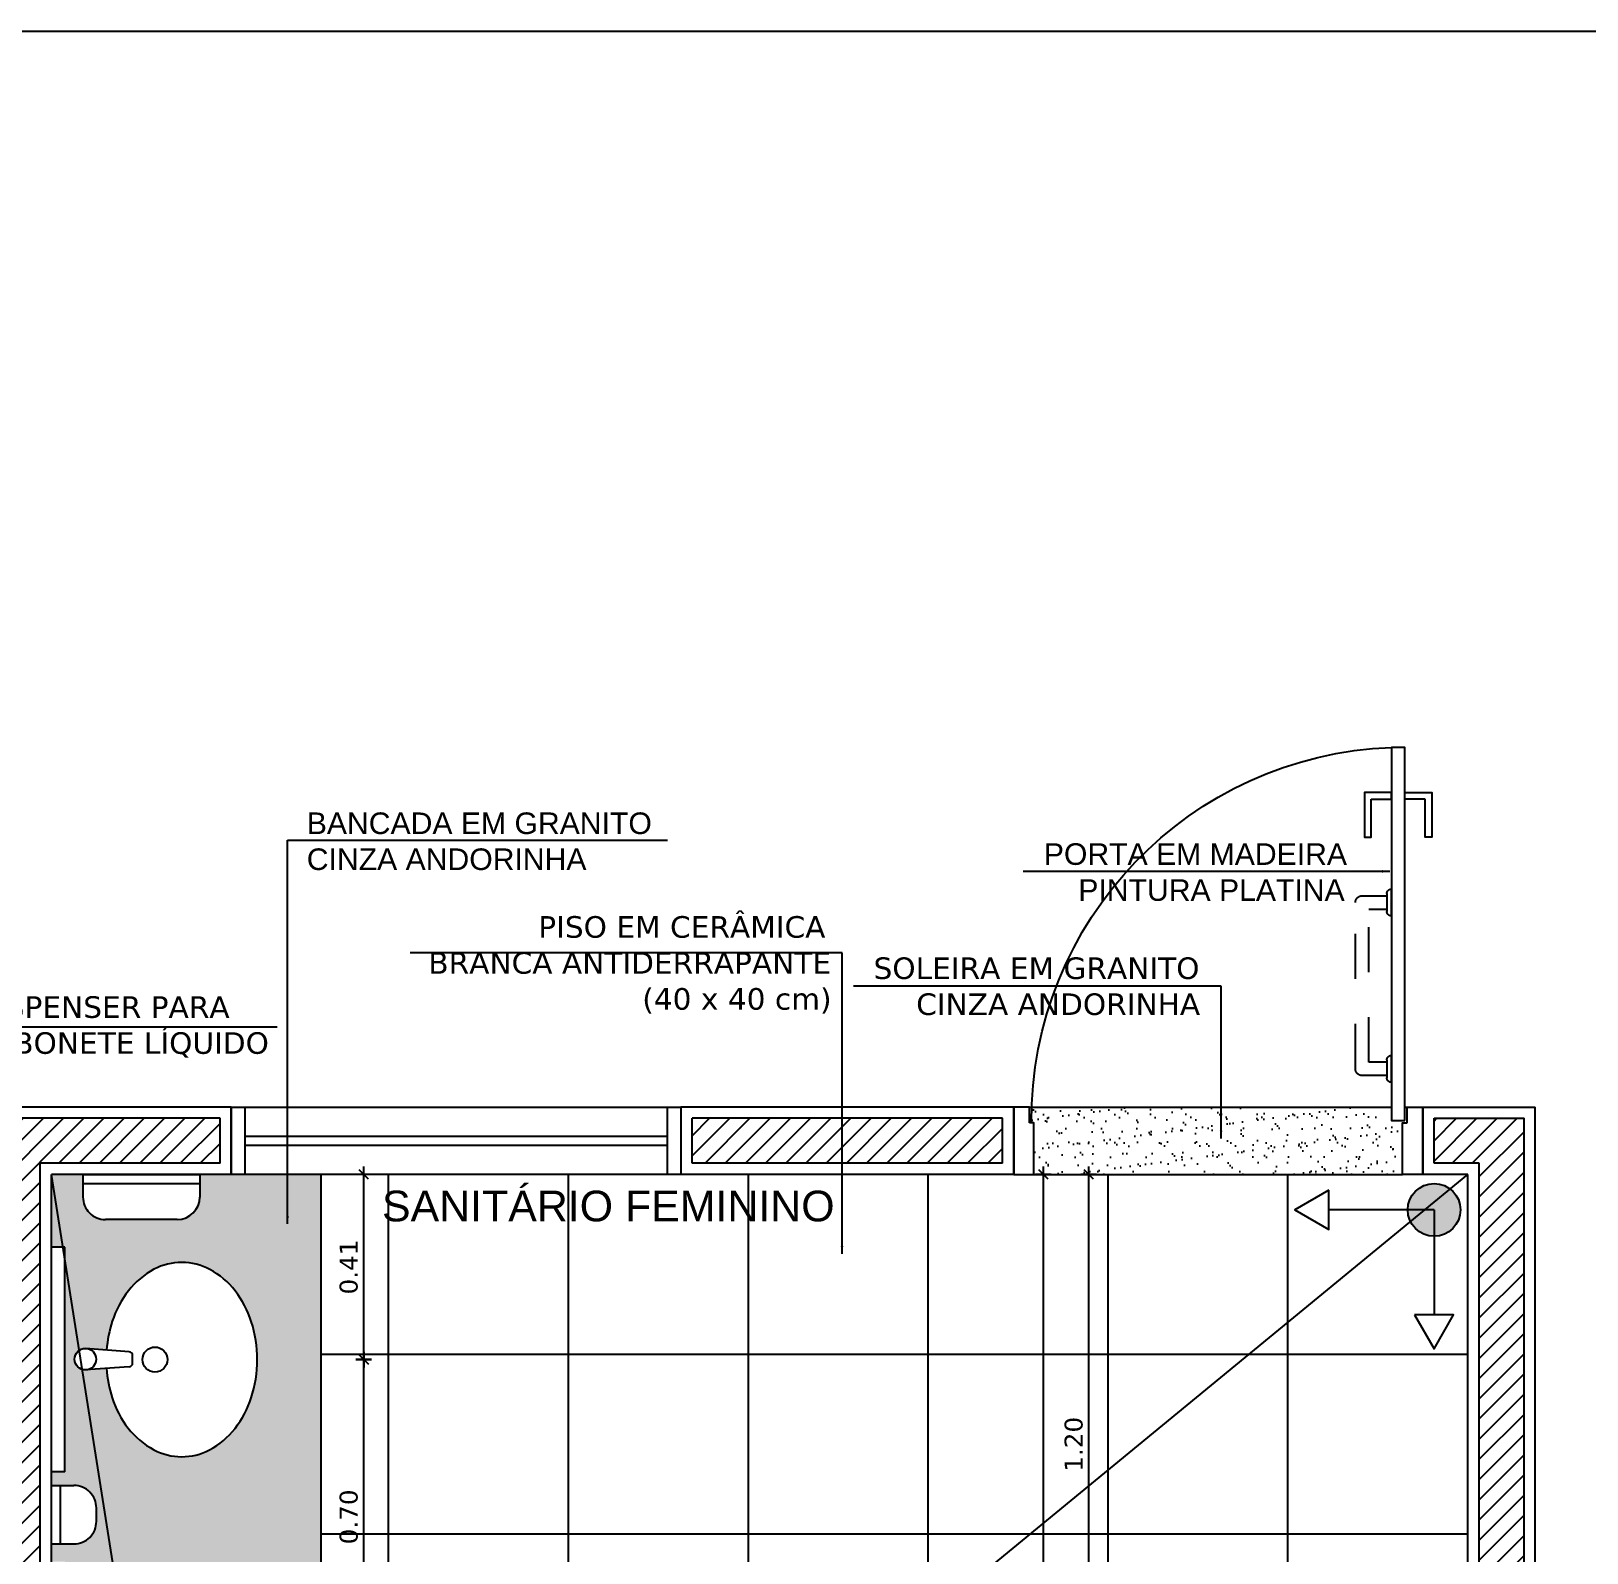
# Model space of a CAD drawing. Extents: x -36 to 357, y 137 to 237.
# Drawn here: x 11.814 to 15.274, y 211.128 to 214.513 of the extents above; entities that cross this region are included whole.
import ezdxf

# ---------------------------------------------------------------- set-up
doc = ezdxf.new("R2010")
doc.units = 0
doc.header["$LTSCALE"] = 0.01
for name, pattern in [('C5', [60, 50, -5, 0, -5]), ('CONTINU', [0]), ('HIDDEN2', [0.1875, 0.125, -0.0625])]:
    doc.linetypes.add(name, pattern=pattern)
doc.layers.get('0').update_dxf_attribs({"linetype": 'CONTINUOUS'})
doc.layers.get('DEFPOINTS').update_dxf_attribs({"linetype": 'CONTINUOUS'})
for name, color, linetype in [('01', 1, 'CONTINUOUS'), ('252', 252, 'CONTINUOUS'), ('A-ALV', 6, 'CONTINUOUS'), ('A-EIXOPAREDE', 7, 'C5'), ('A-HACHURAPARED', 254, 'CONTINUOUS'), ('A-JANEL', 1, 'CONTINUOUS'), ('A-PAREDE', 5, 'CONTINUOUS'), ('A-PORTA', 3, 'CONTINUOUS'), ('AR-ID-PIS', 1, 'CONTINUOUS'), ('AR-PIS', 1, 'CONTINUOUS'), ('ARQ-BNC-VISTA', 1, 'CONTINUOUS'), ('ARQ-CTA-1_025', 1, 'CONTINUOUS'), ('ARQ-EQP-VISTA', 1, 'CONTINUOUS'), ('ARQ-ESQ-VISTA1', 2, 'CONTINUOUS'), ('ARQ-SMB-1_025', 1, 'CONTINUOUS'), ('ARQ-TXT-1_025', 2, 'CONTINUOUS'), ('ARQ-TXT-1_050', 2, 'CONTINUOUS'), ('ARQ_HAT', 8, 'CONTINUOUS')]:
    doc.layers.add(name, color=color, linetype=linetype)
doc.styles.add('ESC-50-A20', font='arial.ttf', dxfattribs={"height": 0.1})
doc.styles.add('FNDE Texto Cota 0025', font='verdana.ttf', dxfattribs={"height": 0.04})
doc.dimstyles.new('FNDE 1-0025', dxfattribs={"dimscale": 5, "dimtxt": 0.04, "dimasz": 0.0035, "dimexe": 0.15, "dimexo": 0.15, "dimgap": 0.0025, "dimtad": 1, "dimzin": 1, "dimdsep": 46, "dimtxsty": 'FNDE Texto Cota 0025', "dimblk": 'tic', "dimcen": 0.015, "dimdle": 0.15, "dimse1": 1, "dimse2": 1, "dimclrd": 251, "dimclre": 251, "dimclrt": 256, "dimaunit": 1, "dimadec": 3, "dimazin": 0, "dimtfac": 1, "dimtix": 1, "dimtmove": 2, "dimatfit": 3, "dimfxl": 0.15, "dimtvp": 1, "dimtolj": 1, "dimtzin": 0, "dimarcsym": 0})
pattern_1 = [(45, (-39.017635, 217.541924), (-0.02245064, 0.02245064), [])]

# ---------------------------------------------------------------- blocks, each defined once
blk = doc.blocks.new('P-LAV1')
at = {"layer": '01', "color": 1}
for p, q in [((-0.0204, -0.1806), (-0.0297, -0.0585)), ((0.021, -0.1806), (0.0303, -0.0585)), ((-0.0104, -0.1898), (0.011, -0.1898))]:
    blk.add_line(p, q, dxfattribs=at)
blk.add_lwpolyline([(-0.0252, -0.1173, 0.059992), (-0.1066, -0.1331, 0.087531), (-0.1914, -0.1779, 0.105501), (-0.2512, -0.2489, 0.123031), (-0.2706, -0.3264, 0.123031), (-0.2512, -0.4039, 0.105501), (-0.1914, -0.4749, 0.087531), (-0.1066, -0.5197, 0.07802), (-0.0004, -0.5364, 0.07802), (0.1058, -0.5197, 0.087531), (0.1907, -0.4749, 0.105501), (0.2505, -0.4039, 0.123031), (0.2698, -0.3264, 0.123031), (0.2505, -0.2489, 0.105501), (0.1907, -0.1779, 0.087531), (0.1058, -0.1331, 0.059024), (0.0258, -0.1174, 0.07802)], format="xyb", dxfattribs=at)
for centre, radius in [((0.0003, -0.0585), 0.03), ((-0.0004, -0.2519), 0.0347)]:
    blk.add_circle(centre, radius, dxfattribs=at)
for centre, start, end in [((-0.0104, -0.1798), 184.3536, 270), ((0.011, -0.1798), 270, 355.6464)]:
    blk.add_arc(centre, 0.01, start, end, dxfattribs=at)
blk = doc.blocks.new('PORTA80X210')
at = {"layer": 'A-PORTA'}
blk.add_line((-0.95, 0.07), (-0.85, 0.07), dxfattribs=at)
at = {"layer": 'A-PORTA', "color": 2}
blk.add_line((0, 0.045), (-0.115, 0.045), dxfattribs=at)
for points in [[(-0.115, 0.875), (-0.15, 0.875), (-0.15, 0.91), (0, 0.91), (0, 0.865), (-0.115, 0.865)], [(-0.12, 0.04), (-0.95, 0.04), (-0.95, 0.07), (-0.12, 0.07)], [(-0.115, 0.035), (-0.15, 0.035), (-0.15, 0), (0, 0), (0, 0.045), (-0.115, 0.045)]]:
    blk.add_lwpolyline(points, close=True, dxfattribs=at)
at = {"layer": 'A-PORTA', "color": 1}
for points in [[(-0.835, 0.115), (-0.835, 0.07), (-0.85, 0.07), (-0.85, 0.13), (-0.75, 0.13), (-0.75, 0.115)], [(-0.835, -0.005), (-0.835, 0.04), (-0.85, 0.04), (-0.85, -0.02), (-0.75, -0.02), (-0.75, -0.005)]]:
    blk.add_lwpolyline(points, close=True, dxfattribs=at)
blk.add_arc((-0.12, 0.04), 0.8305, 89.6551, 177.93, dxfattribs=at)
blk = doc.blocks.new('PM_1')
at = {"layer": 'A-PORTA'}
blk.add_blockref('PORTA80X210', (0, 0), dxfattribs=at)
blk = doc.blocks.new('A$C498A1B00')
at = {"layer": '01', "linetype": 'HIDDEN2', "ltscale": 0.5}
for points in [[(0.08, 0.37, -0.414214), (0.07, 0.38), (0.07, 0.42, -0.414214), (0.08, 0.43), (0.08, 0.37)], [(0.07, 0.415), (0.015, 0.415, 0.414214), (0, 0.4), (0, 0.03, 0.414214), (0.015, 0.015), (0.07, 0.015)], [(0.08, 0, -0.414214), (0.07, 0.01), (0.07, 0.05, -0.414214), (0.08, 0.06), (0.08, 0)]]:
    blk.add_lwpolyline(points, format="xyb", dxfattribs=at)
blk.add_lwpolyline([(0.07, 0.385), (0.03, 0.385), (0.03, 0.045), (0.07, 0.045)], dxfattribs=at)
blk = doc.blocks.new('tic')
at = {"color": 251}
for p, q in [((-1, 0), (1, 0)), ((0, -1), (0, 1))]:
    blk.add_line(p, q, dxfattribs=at)
blk.add_line((-0.6, -0.6), (0.6, 0.6))
blk = doc.blocks.new('ind-pis')
at = {"layer": 'AR-ID-PIS'}
h = blk.add_hatch(color=252, dxfattribs=at)
h.dxf.hatch_style = 1
edge = h.paths.add_edge_path()
edge.add_arc((0, 0), 0.05, 0, 360)
for q in [(-0.2, 0), (0, -0.1995)]:
    blk.add_line((0, 0), q, dxfattribs=at)
for points in [[(-0.2, 0.0371), (-0.2642, 0), (-0.2, -0.0371)], [(-0.0371, -0.1995), (0, -0.2638), (0.0371, -0.1995)]]:
    blk.add_lwpolyline(points, close=True, dxfattribs=at)
blk.add_circle((0, 0), 0.05, dxfattribs=at)
blk = doc.blocks.new('*D366')
at = {"layer": 'ARQ-CTA-1_025', "color": 251, "lineweight": -2}
blk.add_line((14.1664, 210.7874), (14.1664, 211.9524), dxfattribs=at)
at = {"layer": 'DEFPOINTS', "color": 0}
for p in [(14.1664, 211.9699), (14.2911, 211.9699), (14.2911, 210.7699)]:
    blk.add_point(p, dxfattribs=at)
at = {"layer": 'ARQ-CTA-1_025', "color": 251, "lineweight": -2, "xscale": 0.0175, "yscale": 0.0175, "zscale": 0.0175}
for p, rotation in [((14.1664, 211.9699), 90), ((14.1664, 210.7699), 270)]:
    blk.add_blockref('tic', p, dxfattribs=dict(at, rotation=rotation))
at = {"layer": 'ARQ-CTA-1_025', "insert": (14.1331, 211.3699), "char_height": 0.04, "attachment_point": 5, "rotation": 90, "style": 'FNDE Texto Cota 0025'}
blk.add_mtext('\\A1;1.20', dxfattribs=at)
blk = doc.blocks.new('*D367')
at = {"layer": 'ARQ-CTA-1_025', "color": 251, "lineweight": -2}
blk.add_line((14.0656, 207.5374), (14.0656, 211.9524), dxfattribs=at)
at = {"layer": 'DEFPOINTS', "color": 0}
for p in [(14.0656, 211.9699), (14.2095, 211.9699), (14.2095, 207.5199)]:
    blk.add_point(p, dxfattribs=at)
at = {"layer": 'ARQ-CTA-1_025', "color": 251, "lineweight": -2, "xscale": 0.0175, "yscale": 0.0175, "zscale": 0.0175}
for p, rotation in [((14.0656, 211.9699), 90), ((14.0656, 207.5199), 270)]:
    blk.add_blockref('tic', p, dxfattribs=dict(at, rotation=rotation))
at = {"layer": 'ARQ-CTA-1_025', "insert": (14.0327, 209.7449), "char_height": 0.04, "attachment_point": 5, "rotation": 90, "style": 'FNDE Texto Cota 0025'}
blk.add_mtext('\\A1;4.45', dxfattribs=at)
blk = doc.blocks.new('*D374')
at = {"layer": 'ARQ-CTA-1_025', "color": 251, "lineweight": -2}
blk.add_line((12.5541, 210.8759), (12.5541, 211.5409), dxfattribs=at)
at = {"layer": 'DEFPOINTS', "color": 0}
for p in [(12.4903, 211.5584), (12.5541, 211.5584), (12.4903, 210.8584)]:
    blk.add_point(p, dxfattribs=at)
at = {"layer": 'ARQ-CTA-1_025', "color": 251, "lineweight": -2, "xscale": 0.0175, "yscale": 0.0175, "zscale": 0.0175}
for p, rotation in [((12.5541, 211.5584), 90), ((12.5541, 210.8584), 270)]:
    blk.add_blockref('tic', p, dxfattribs=dict(at, rotation=rotation))
at = {"layer": 'ARQ-CTA-1_025', "insert": (12.5208, 211.2084), "char_height": 0.04, "attachment_point": 5, "rotation": 90, "style": 'FNDE Texto Cota 0025'}
blk.add_mtext('\\A1;0.70', dxfattribs=at)
blk = doc.blocks.new('*D375')
at = {"layer": 'ARQ-CTA-1_025', "color": 251, "lineweight": -2}
blk.add_line((12.5541, 211.5759), (12.5541, 211.9524), dxfattribs=at)
at = {"layer": 'DEFPOINTS', "color": 0}
for p in [(12.2602, 211.9699), (12.5541, 211.9699), (12.4903, 211.5584)]:
    blk.add_point(p, dxfattribs=at)
at = {"layer": 'ARQ-CTA-1_025', "color": 251, "lineweight": -2, "xscale": 0.0175, "yscale": 0.0175, "zscale": 0.0175}
for p, rotation in [((12.5541, 211.9699), 90), ((12.5541, 211.5584), 270)]:
    blk.add_blockref('tic', p, dxfattribs=dict(at, rotation=rotation))
at = {"layer": 'ARQ-CTA-1_025', "insert": (12.5208, 211.7642), "char_height": 0.04, "attachment_point": 5, "rotation": 90, "style": 'FNDE Texto Cota 0025'}
blk.add_mtext('\\A1;0.41', dxfattribs=at)
blk = doc.blocks.new('A$C7E2A7DB0')
at = {"color": 1, "linetype": 'CONTINU'}
for p, q in [((0, 0.1), (0.13, 0.1)), ((0, 0.1), (0, 0.05)), ((0.13, 0.1), (0.13, 0.05))]:
    blk.add_line(p, q, dxfattribs=at)
for centre, start, end in [((0.05, 0.05), 180, 270.042), ((0.08, 0.05), 269.958, 0)]:
    blk.add_arc(centre, 0.05, start, end, dxfattribs=at)
at = {"layer": '01', "ltscale": 10}
blk.add_line((0.05, 0), (0.08, 0), dxfattribs=at)
at = {"layer": 'ARQ_HAT'}
blk.add_line((0, 0.08), (0.13, 0.08), dxfattribs=at)
blk = doc.blocks.new('A$C7D9E6F90')
at = {"color": 1, "linetype": 'CONTINU'}
for p, q in [((0, 0.1), (0.26, 0.1)), ((0, 0.1), (0, 0.05)), ((0.26, 0.1), (0.26, 0.05)), ((0.21, 0), (0.05, 0))]:
    blk.add_line(p, q, dxfattribs=at)
for centre, start, end in [((0.05, 0.05), 180, 270.042), ((0.21, 0.05), 270, 0)]:
    blk.add_arc(centre, 0.05, start, end, dxfattribs=at)
at = {"layer": 'ARQ_HAT'}
blk.add_line((0, 0.08), (0.26, 0.08), dxfattribs=at)

msp = doc.modelspace()

# ---------------------------------------------------------------- hatches: boundary and pattern name
at = {"layer": '01'}
h = msp.add_hatch(dxfattribs=at)
h.set_pattern_fill('ANSI31', color=251, scale=0.01)
h.set_pattern_definition(pattern_1)
h.paths.add_polyline_path([(11.7345, 211.9949), (11.7345, 207.4949), (11.3345, 207.4949), (11.3345, 207.3949), (12.2345, 207.3949), (12.2345, 207.4949), (11.8345, 207.4949), (11.8345, 211.9949), (12.2345, 211.9949), (12.2345, 212.0949), (11.3345, 212.0949), (11.3345, 211.9949)])
h = msp.add_hatch(dxfattribs=at)
h.set_pattern_fill('ANSI31', color=251, scale=0.01)
h.set_pattern_definition(pattern_1)
h.paths.add_polyline_path([(15.1345, 207.3949), (15.1345, 212.0949), (14.9345, 212.0949), (14.9345, 211.9949), (15.0345, 211.9949), (15.0345, 207.4949), (13.2845, 207.4949), (13.2845, 207.3949)])
h = msp.add_hatch(dxfattribs=at)
h.set_pattern_fill('ANSI31', color=251, scale=0.01)
h.set_pattern_definition(pattern_1)
h.paths.add_polyline_path([(13.9745, 211.9949), (13.9745, 212.0949), (13.2845, 212.0949), (13.2845, 211.9949)])
h = msp.add_hatch(dxfattribs=at)
h.set_pattern_fill('AR-SAND', color=251, scale=0.001, angle=180)
h.set_pattern_definition([(217.5, (-9.734647, 4.811986), (0.001600031, -0.048941324), [0, -0.038608, 0, -0.04318, 0, -0.041275]), (187.5, (-9.73465, 4.811986), (-0.044952328, -0.07168251), [0, -0.020828, 0, -0.034798, 0, -0.013335]), (147.5, (-9.703405, 4.811986), (-0.079099237, -0.0001437185), [0, -0.0127, 0, -0.04572, 0, -0.05969]), (137.5, (-9.703405, 4.811986), (-0.076355645, -0.022292932), [0, -0.00635, 0, -0.029972, 0, -0.03429])])
h.paths.add_polyline_path([(12.4595, 211.9699), (12.1895, 211.9699), (12.1895, 211.9199, -0.414214), (12.1395, 211.8699), (11.9795, 211.8699, -0.414214), (11.9295, 211.9199), (11.9295, 211.9699), (11.8595, 211.9699), (11.8595, 211.8085), (11.8895, 211.8085), (11.8895, 211.3085), (11.8595, 211.3085), (11.8595, 211.2783), (11.9095, 211.2783, -0.414214), (11.9595, 211.2283), (11.9595, 211.1983, -0.414213), (11.9095, 211.1483), (11.8595, 211.1483), (11.8595, 211.1085), (11.8895, 211.1085), (11.8895, 210.6085), (11.8595, 210.6085), (11.8595, 210.5783), (11.9095, 210.5783, -0.414214), (11.9595, 210.5283), (11.9595, 210.4983, -0.414213), (11.9095, 210.4483), (11.8595, 210.4483), (11.8595, 210.4085), (11.8895, 210.4085), (11.8895, 209.9085), (11.8595, 209.9085), (11.8595, 209.1199), (11.8995, 209.1199), (11.8995, 209.1699, -0.414214), (11.9495, 209.2199), (12.1095, 209.2199, -0.414214), (12.1595, 209.1699), (12.1595, 209.1199), (12.4595, 209.1199)])
h.paths.add_polyline_path([(12.2115, 211.0589, -0.105501), (12.2683, 211.0111, -0.087531), (12.304, 210.9431, -0.07802), (12.3173, 210.8581, -0.07802), (12.3038, 210.7732, -0.087531), (12.2678, 210.7054, -0.105501), (12.211, 210.6576, -0.123031), (12.149, 210.6422, -0.123031), (12.087, 210.6578, -0.105501), (12.0303, 210.7057, -0.087531), (11.9945, 210.7736, -0.059992), (11.982, 210.8387), (11.9385, 210.8355, -0.459047), (11.9109, 210.8592, -0.414611), (11.935, 210.8832), (11.9821, 210.8795, -0.059024), (11.9947, 210.9435, -0.087531), (12.0307, 211.0114, -0.105501), (12.0875, 211.0591, -0.123031), (12.1496, 211.0745, -0.123031)], flags=16)
h.paths.add_polyline_path([(12.149, 211.3422, -0.123031), (12.087, 211.3578, -0.105501), (12.0303, 211.4057, -0.087531), (11.9945, 211.4736, -0.059992), (11.982, 211.5387), (11.9385, 211.5355, -0.459047), (11.9109, 211.5592, -0.414611), (11.935, 211.5832), (11.9821, 211.5795, -0.059024), (11.9947, 211.6435, -0.087531), (12.0307, 211.7114, -0.105501), (12.0875, 211.7591, -0.123031), (12.1496, 211.7745, -0.123031), (12.2115, 211.7589, -0.105501), (12.2683, 211.7111, -0.087531), (12.304, 211.6431, -0.07802), (12.3173, 211.5581, -0.07802), (12.3038, 211.4732, -0.087531), (12.2678, 211.4054, -0.105501), (12.211, 211.3576, -0.123031)], flags=16)
h.paths.add_polyline_path([(12.1174, 210.8584, -1), (12.0618, 210.8584, -1)], flags=0)
h.paths.add_polyline_path([(12.0618, 211.5584, -1), (12.1174, 211.5584, -1)], flags=0)
h.paths.add_polyline_path([(12.2115, 210.3589, -0.105501), (12.2683, 210.3111, -0.087531), (12.304, 210.2431, -0.07802), (12.3173, 210.1581, -0.07802), (12.3038, 210.0732, -0.087531), (12.2678, 210.0054, -0.105501), (12.211, 209.9576, -0.123031), (12.149, 209.9422, -0.123031), (12.087, 209.9578, -0.105501), (12.0303, 210.0057, -0.087531), (11.9945, 210.0736, -0.059992), (11.982, 210.1387), (11.9385, 210.1355, -0.459047), (11.9109, 210.1592, -0.414611), (11.935, 210.1832), (11.9821, 210.1795, -0.059024), (11.9947, 210.2435, -0.087531), (12.0307, 210.3114, -0.105501), (12.0875, 210.3591, -0.123031), (12.1496, 210.3745, -0.123031)], flags=16)
h.paths.add_polyline_path([(12.1174, 210.1584, -1), (12.0618, 210.1584, -1)], flags=0)
h.paths.add_polyline_path([(12.2728, 209.5048, -1), (12.0728, 209.5048, -1)], flags=16)
at = {"layer": 'A-HACHURAPARED'}
h = msp.add_hatch(dxfattribs=at)
h.set_pattern_fill('AR-SAND', color=252, scale=0.001)
h.set_pattern_definition([(37.5, (26.309026, 30.68383), (-0.001600031, 0.048941324), [0, -0.038608, 0, -0.04318, 0, -0.041275]), (7.5, (26.309026, 30.68383), (0.044952328, 0.07168251), [0, -0.020828, 0, -0.034798, 0, -0.013335]), (327.5, (26.277784, 30.68383), (0.079099237, 0.000143718), [0, -0.0127, 0, -0.04572, 0, -0.05969]), (317.5, (26.277784, 30.68383), (0.076355645, 0.022292932), [0, -0.00635, 0, -0.029972, 0, -0.03429])])
h.paths.add_polyline_path([(14.8645, 212.0849), (14.8745, 212.0849), (14.8745, 212.1199), (14.8695, 212.1199), (14.8695, 212.0899), (14.8395, 212.0899), (14.8395, 212.1199), (14.0395, 212.1199, 0.010538), (14.039, 212.0849), (14.0445, 212.0849), (14.0445, 211.9699), (14.8645, 211.9699)])

# ---------------------------------------------------------------- linework, layer by layer
msp.add_lwpolyline([(3.3817, 214.513), (33.039, 214.513), (33.039, 195.3903), (3.3817, 195.3903)], close=True)
at = {"layer": '01', "color": 251}
for p, q in [((12.2345, 212.0949), (11.3345, 212.0949)), ((12.2345, 211.9949), (12.2345, 212.0949)), ((13.9745, 212.0949), (13.2845, 212.0949)), ((13.2845, 211.9949), (13.2845, 212.0949)), ((13.9745, 211.9949), (13.9745, 212.0949)), ((14.9345, 212.0949), (15.1345, 212.0949)), ((14.9345, 211.9949), (14.9345, 212.0949)), ((15.1345, 207.3949), (15.1345, 212.0949)), ((11.8345, 207.4949), (11.8345, 211.9949)), ((12.2345, 211.9949), (11.8345, 211.9949)), ((13.9745, 211.9949), (13.2845, 211.9949)), ((15.0345, 211.9949), (14.9345, 211.9949)), ((15.0345, 207.4949), (15.0345, 211.9949))]:
    msp.add_line(p, q, dxfattribs=at)
at = {"layer": '252', "color": 251}
for p, q in [((12.6095, 209.0499), (12.6095, 211.9699)), ((13.0095, 207.5199), (13.0095, 211.9699)), ((13.4095, 207.5199), (13.4095, 211.9699)), ((13.8095, 210.7699), (13.8095, 211.9699)), ((14.2095, 210.7699), (14.2095, 211.9699)), ((14.6095, 210.7699), (14.6095, 211.9699)), ((15.0095, 211.5699), (12.4595, 211.5699)), ((15.0095, 211.1699), (12.4595, 211.1699))]:
    msp.add_line(p, q, dxfattribs=at)
at = {"layer": 'A-ALV', "color": 253}
for p, q in [((12.2048, 209.7884), (11.8595, 211.9699)), ((12.3534, 209.7884), (15.0095, 211.9699))]:
    msp.add_line(p, q, dxfattribs=at)
at = {"layer": 'A-JANEL'}
msp.add_line((13.2595, 212.1199), (13.2595, 211.9699), dxfattribs=at)
at = {"layer": 'A-PAREDE'}
for p, q in [((12.2595, 212.1199), (11.3095, 212.1199)), ((12.2595, 212.1199), (12.2595, 211.9699)), ((13.9995, 212.1199), (13.2595, 212.1199)), ((13.2595, 212.1199), (13.2595, 211.9699)), ((13.9995, 211.9699), (13.9995, 212.1199)), ((14.9095, 212.1199), (15.1595, 212.1199)), ((14.9095, 211.9699), (14.9095, 212.1199)), ((15.1595, 207.3699), (15.1595, 212.1199)), ((11.8595, 207.5199), (11.8595, 211.9699)), ((12.2595, 211.9699), (11.8595, 211.9699)), ((13.9995, 211.9699), (13.2595, 211.9699)), ((15.0095, 211.9699), (14.9095, 211.9699)), ((15.0095, 211.9699), (14.9095, 211.9699)), ((15.0095, 207.5199), (15.0095, 211.9699))]:
    msp.add_line(p, q, dxfattribs=at)
at = {"layer": 'AR-PIS', "ltscale": 10}
for p, q in [((14.0345, 212.1199), (14.8395, 212.1199)), ((14.8695, 212.1199), (14.8745, 212.1199)), ((14.0445, 211.9699), (14.8645, 211.9699))]:
    msp.add_line(p, q, dxfattribs=at)
at = {"layer": 'ARQ-BNC-VISTA'}
for p, q in [((12.4595, 209.1199), (12.4595, 211.9699)), ((11.8895, 211.8085), (11.8595, 211.8085)), ((11.8895, 211.3085), (11.8895, 211.8085)), ((11.8895, 211.3085), (11.8595, 211.3085))]:
    msp.add_line(p, q, dxfattribs=at)
at = {"layer": 'ARQ-ESQ-VISTA1', "color": 1}
for p, q in [((12.2895, 212.1199), (13.2295, 212.1199)), ((13.2295, 211.9699), (12.2895, 211.9699))]:
    msp.add_line(p, q, dxfattribs=at)
at = {"layer": 'ARQ-ESQ-VISTA1', "color": 2}
for p, q in [((13.2295, 212.0548), (12.2899, 212.0548)), ((13.2295, 212.0348), (12.2899, 212.0348))]:
    msp.add_line(p, q, dxfattribs=at)
for points in [[(12.2895, 211.9699), (12.2595, 211.9699), (12.2595, 212.1199), (12.2895, 212.1199)], [(13.2595, 211.9699), (13.2295, 211.9699), (13.2295, 212.1199), (13.2595, 212.1199)]]:
    msp.add_lwpolyline(points, close=True, dxfattribs=at)

# ---------------------------------------------------------------- block references
at = {"layer": '01', "linetype": 'Continuous', "xscale": -1, "rotation": 180}
msp.add_blockref('A$C498A1B00', (14.7595, 212.6049), dxfattribs=at)
at = {"layer": '01', "ltscale": 10}
msp.add_blockref('A$C7D9E6F90', (11.9295, 211.8699), dxfattribs=at)
at = {"layer": '01', "ltscale": 10, "rotation": 90.00000000000001}
msp.add_blockref('A$C7E2A7DB0', (11.9595, 211.1483), dxfattribs=at)
at = {"layer": 'A-EIXOPAREDE', "color": 3, "linetype": 'Continuous', "xscale": -1, "rotation": 90}
msp.add_blockref('PM_1', (14.9095, 211.9699), dxfattribs=at)
at = {"layer": 'AR-ID-PIS', "xscale": 1.171655079902223, "yscale": 1.171655079902223, "zscale": 1.171655079902223}
msp.add_blockref('ind-pis', (14.9345, 211.8913), dxfattribs=at)
at = {"layer": 'ARQ-EQP-VISTA', "extrusion": (0, 0, -1), "xscale": -0.8000000000000017, "yscale": 0.7999999999999998, "zscale": -0.8000000000000017, "rotation": 270.0777044683329}
msp.add_blockref('P-LAV1', (-11.8882, 211.559), dxfattribs=at)

# ---------------------------------------------------------------- texts
at = {"layer": 'ARQ-TXT-1_025', "char_height": 0.048, "attachment_point": 1, "style": 'ESC-50-A20'}
for s, insert, width in [('BANCADA EM GRANITO CINZA ANDORINHA', (12.4274, 212.7752), 0.873341), ('\\pi0.20584;PORTA EM MADEIRA\\P\\pi0.26396; PINTURA PLATINA', (13.8607, 212.7066), 0.875123)]:
    msp.add_mtext(s, dxfattribs=dict(at, insert=insert, width=width))
for s, width, insert in [('\\pi0.4441;{\\fVerdana|b0|i0|c0|p34;PISO EM CERÂMICA\\P\\pi0.19956;BRANCA ANTIDERRAPANTE\\P\\pi0.67537;(40 x 40 cm)}', 1.14724, (12.4981, 212.5446)), ('\\pi0.15233;{\\fVerdana|b0|i0|c0|p34;SOLEIRA EM GRANITO\\P\\pi0.24714;CINZA ANDORINHA}', 0.894606, (13.5355, 212.4528)), ('{\\fVerdana|b0|i0|c0|p34;DISPENSER PARA\\PSABONETE LÍQUIDO}', 0.736805, (11.6877, 212.3664))]:
    msp.add_mtext_dynamic_manual_height_columns(s, width=width, gutter_width=0.5, heights=[0], dxfattribs=dict(at, insert=insert))
at = {"layer": 'ARQ-TXT-1_050', "insert": (12.1386, 211.934), "char_height": 0.068267, "attachment_point": 1, "style": 'ESC-50-A20'}
msp.add_mtext_dynamic_manual_height_columns('\\pi0.45604;SANITÁRIO FEMININO', width=1.864405, gutter_width=1, heights=[0], dxfattribs=at)

# ---------------------------------------------------------------- dimensions: what is measured, and where the dimension line sits
at = {"layer": 'ARQ-CTA-1_025'}
for base, p1, p2, picture, middle in [((12.5541, 211.9699), (12.4903, 211.5584), (12.2602, 211.9699), '*D375', (12.5208, 211.7642)), ((14.0656, 211.9699), (14.2095, 207.5199), (14.2095, 211.9699), '*D367', (14.0327, 209.7449)), ((14.1664, 211.9699), (14.2911, 210.7699), (14.2911, 211.9699), '*D366', (14.1331, 211.3699)), ((12.5541, 211.5584), (12.4903, 210.8584), (12.4903, 211.5584), '*D374', (12.5208, 211.2084))]:
    dim = msp.add_linear_dim(base=base, p1=p1, p2=p2, angle=90, dimstyle='FNDE 1-0025', dxfattribs=at)
    dim.commit()
    dim.dimension.update_dxf_attribs({"geometry": picture, "text_midpoint": middle})

# ---------------------------------------------------------------- leaders
at = {"layer": '01', "color": 3, "ltscale": 10}
msp.add_leader([(14.8364, 212.6442), (14.0205, 212.6442)], dimstyle='FNDE 1-0025', override={"dimtad": 0, "dimlfac": 100, "dimclrd": 252, "dimclre": 252}, dxfattribs=at)
at = {"layer": 'ARQ-SMB-1_025', "ltscale": 10}
for points in [[(12.3845, 211.8599), (12.3845, 212.7136), (13.2295, 212.7136)], [(13.6178, 211.7932, -2), (13.6178, 212.4631, -2), (12.6571, 212.4631, -2)], [(14.4607, 212.0501, -2), (14.4607, 212.3886, -2), (13.6434, 212.3886, -2)], [(11.6608, 211.2341, -2), (11.6608, 212.2987, -2), (12.3617, 212.2987, -2)]]:
    msp.add_leader(points, dimstyle='FNDE 1-0025', override={"dimlfac": 100, "dimclrd": 252, "dimclre": 252}, dxfattribs=at)

doc.saveas('drawing.dxf')
